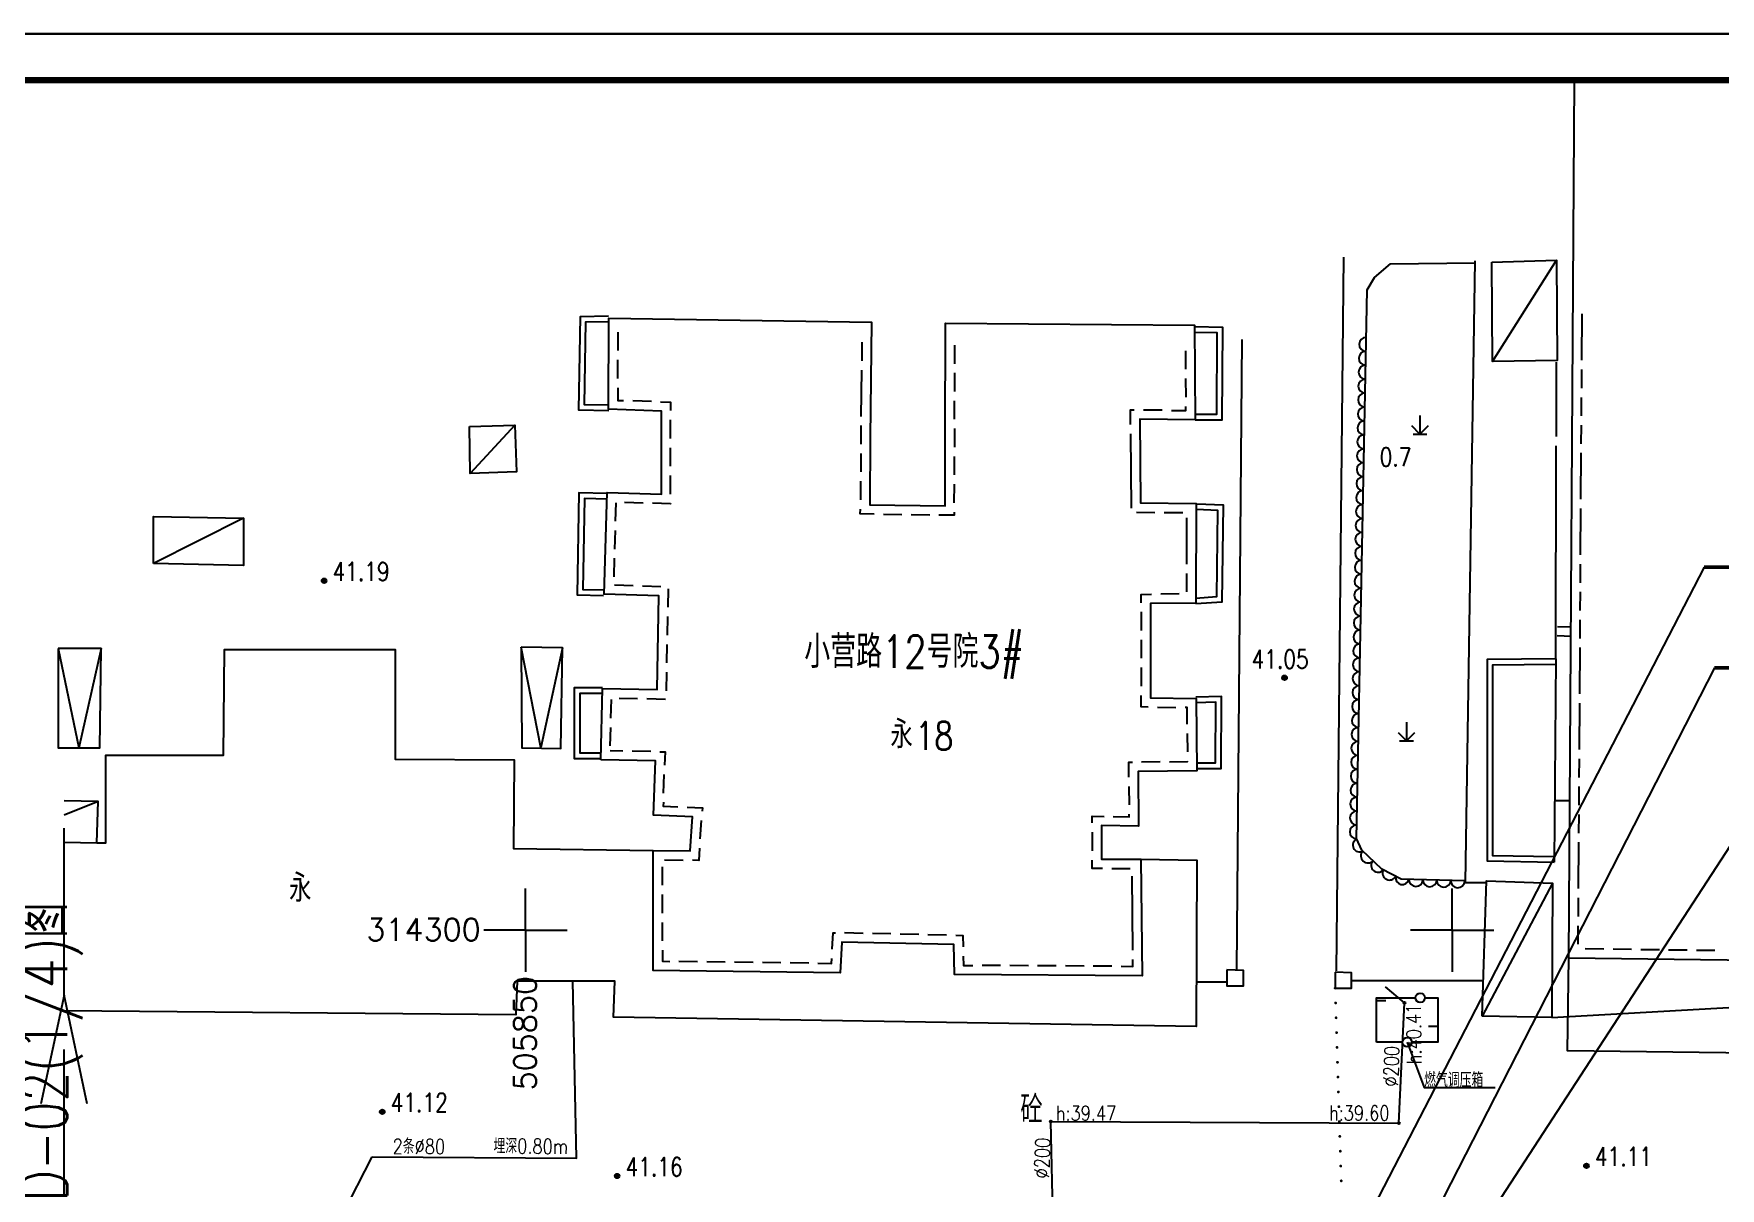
# Model space of a CAD drawing. Header units: inches. Extents: x 505347 to 508499, y 312634 to 313316.
# Drawn here: x 505427.2 to 505518.2, y 312747.7 to 312809.9 of the extents above; entities that cross this region are included whole.
import ezdxf
from ezdxf.enums import TextEntityAlignment as Align
from ezdxf.lldxf.tags import DXFTag

# ---------------------------------------------------------------- set-up
doc = ezdxf.new("R2010")
doc.units = ezdxf.units.IN
doc.header["$LTSCALE"] = 0.5
doc.header["$MEASUREMENT"] = 0
for name, color, linetype in [('3_RDCAD', 4, 'Continuous'), ('BJ0', 7, 'Continuous'), ('BJ02', 7, 'Continuous'), ('BJ04', 7, 'Continuous'), ('BJ08', 7, 'Continuous'), ('BJ09', 7, 'Continuous'), ('BJ10', 7, 'Continuous'), ('BZ', 2, 'Continuous'), ('各家需求标注', 6, 'Continuous'), ('底图', 7, 'Continuous'), ('燃气注记', 6, 'Continuous'), ('燃气管线', 6, 'Continuous'), ('燃气高程表', 6, 'Continuous'), ('电信规划位置', 1, 'Continuous'), ('电力注记', 1, 'Continuous'), ('电力管线', 1, 'Continuous')]:
    doc.layers.add(name, color=color, linetype=linetype)
doc.styles.add('HZ', font='simplex.shx', dxfattribs={"bigfont": 'hztxt'})
doc.styles.get("Standard").update_dxf_attribs({"font": 'txt.shx', "bigfont": 'hztxt.shx'})
doc.styles.add('单线宋体', font='txt.shx', dxfattribs={"width": 0.75, "bigfont": 'hztxt.shx'})
doc.styles.add('粗宋', font='', dxfattribs={"width": 0.75})
doc.styles.get('粗宋').set_extended_font_data('SimSun')
tags = doc.linetypes.add('DL', pattern='A,15,-4.925,[130,ltypeshp.shx,S=0.5,R=330,X=-0.15,Y=0.433],0,[130,ltypeshp.shx,S=0.4,R=90,X=0,Y=0],-0.15,[130,ltypeshp.shx,S=0.5,R=150,X=0,Y=-0.433],-4.925,15', length=40).pattern_tags.tags
tags[32:33] = [DXFTag(74, 4), DXFTag(75, 0), DXFTag(340, '0'), DXFTag(46, 1.0), DXFTag(50, 0.0), DXFTag(44, 0.0), DXFTag(45, 0.0)]
tags[30:31] = [DXFTag(74, 4), DXFTag(75, 0), DXFTag(340, '0'), DXFTag(46, 1.0), DXFTag(50, 0.0), DXFTag(44, 0.0), DXFTag(45, 0.0)]
tags[4:5] = [DXFTag(74, 4), DXFTag(75, 0), DXFTag(340, '0'), DXFTag(46, 1.0), DXFTag(50, 0.0), DXFTag(44, 0.0), DXFTag(45, 0.0)]
tags = doc.linetypes.add('TRQZ', pattern='A,15,[130,ltypeshp.shx,S=0.6,R=0,X=0,Y=0],-2.5,[133,ltypeshp.shx,S=0.05,R=0,X=0,Y=0],-2.5,[130,ltypeshp.shx,S=0.6,R=0,X=0,Y=0],15', length=35).pattern_tags.tags
tags[28:29] = [DXFTag(74, 4), DXFTag(75, 0), DXFTag(340, '0'), DXFTag(46, 1.0), DXFTag(50, 0.0), DXFTag(44, 0.0), DXFTag(45, 0.0)]

# ---------------------------------------------------------------- blocks, each defined once
blk = doc.blocks.new('2162')
for p, q in [((-0.5, 0), (-0.5, 1.5)), ((0.5, 0), (0.5, 1.5))]:
    blk.add_line(p, q)
blk = doc.blocks.new('953')
for p, q in [((0, 2), (0, 0)), ((0, 0), (-0.87, 0.87)), ((-0.75, 0), (0.75, 0)), ((0.87, 0.87), (0, 0))]:
    blk.add_line(p, q)
blk = doc.blocks.new('831')
for radius in [0.25, 0.15, 0.05]:
    blk.add_circle((0, 0), radius)
blk = doc.blocks.new('53214')
blk.add_circle((0, 0), 0.1)
for tag in ['路号', '线号', '点号']:
    blk.add_attdef(tag, (0, 0), '', height=0.00001)
blk = doc.blocks.new('111111')
for p, q in [((518331.076, 303651.061), (518751.076, 303651.061)), ((518751.076, 303651.061), (518331.076, 303651.061))]:
    blk.add_line(p, q)
at = {"const_width": 0.35}
blk.add_lwpolyline([(518343.576, 303648.561), (518748.576, 303648.561), (518748.576, 303505.111), (518343.576, 303505.111)], close=True, dxfattribs=at)
blk = doc.blocks.new('A$C23F021E1')
at = {"color": 255}
blk.add_wipeout([(0, 6.569), (20.762, 6.569), (20.762, 0), (0, 0)], dxfattribs=at).dxf.layer = 'BZ'
at = {"layer": 'BZ', "color": 0, "const_width": 0.2}
blk.add_lwpolyline([(0, 3.285), (20.762, 3.285)], dxfattribs=at)
at = {"layer": 'BZ', "style": '粗宋', "width": 0.75, "flags": 8}
for tag, p in [('X=', (10.365, 3.712)), ('Y=', (10.426, 0.898))]:
    blk.add_attdef(tag, text='', height=2, dxfattribs=at).set_placement(p, align=Align.CENTER)
blk = doc.blocks.new('A$C463E76B2')
at = {"color": 255}
blk.add_wipeout([(0, 3.692), (18.176, 3.692), (18.176, 0), (0, 0)], dxfattribs=at).dxf.layer = 'BZ'
at = {"layer": 'BZ', "color": 0, "const_width": 0.2}
blk.add_lwpolyline([(0, 0.407), (18.176, 0.407)], dxfattribs=at)
at = {"layer": 'BZ', "style": '粗宋', "width": 0.75, "flags": 8}
blk.add_attdef('X=', text='', height=2, dxfattribs=at).set_placement((9.088, 0.834), align=Align.CENTER)
blk = doc.blocks.new('M9502')
at = {"linetype": 'Continuous'}
for p, q in [((4.125, 1.25), (2.5, 0)), ((7.5, 0), (5.875, 1.25)), ((14.125, 1.25), (12.5, 0)), ((17.5, 0), (15.875, 1.25)), ((2.5, 0), (0, 0)), ((2.5, 0), (4.125, -1.25)), ((6.6875, 0), (3.3125, 0)), ((5.875, -1.25), (7.5, 0)), ((12.5, 0), (7.5, 0)), ((12.5, 0), (14.125, -1.25)), ((16.6875, 0), (13.3125, 0)), ((15.875, -1.25), (17.5, 0)), ((20, 0), (17.5, 0))]:
    blk.add_line(p, q, dxfattribs=at)

msp = doc.modelspace()

# ---------------------------------------------------------------- linework, layer by layer
msp.add_line((505519.195, 312766.913), (505504.27, 312744.011))
at = {"layer": 'BJ0'}
for p, q in [((505453.696, 312761.59, 82.3), (505453.696, 312763.84, 82.3)), ((505503.696, 312761.59, 82.3), (505503.696, 312763.84, 82.3)), ((505453.696, 312761.59, 82.3), (505451.446, 312761.59, 82.3)), ((505453.696, 312761.59, 82.3), (505453.696, 312759.34, 82.3)), ((505453.696, 312761.59, 82.3), (505455.946, 312761.59, 82.3)), ((505503.696, 312761.59, 82.3), (505501.446, 312761.59, 82.3)), ((505503.696, 312761.59, 82.3), (505503.696, 312759.34, 82.3)), ((505503.696, 312761.59, 82.3), (505505.946, 312761.59, 82.3))]:
    msp.add_line(p, q, dxfattribs=at)
at = {"layer": 'BJ02', "linetype": 'Continuous'}
for p, q in [((505450.681, 312788.768, 82.3), (505450.681, 312788.768, 82.3)), ((505472.272, 312784.545, 82.3), (505472.272, 312784.545, 82.3)), ((505433.629, 312781.366, 82.3), (505433.629, 312781.366, 82.3)), ((505457.76, 312770.791, 82.3), (505457.76, 312770.791, 82.3)), ((505509.993, 312760.093, 82.3), (505509.993, 312760.093, 82.3)), ((505505.325, 312756.949, 82.3), (505505.325, 312756.949, 82.3)), ((505509.928, 312755.093, 82.3), (505509.928, 312755.093, 82.3))]:
    msp.add_line(p, q, dxfattribs=at)
at = {"layer": 'BJ02', "linetype": 'Continuous', "elevation": 82.3}
for points in [[(505556.264, 312807.449), (505556.098, 312776.996), (505556.003, 312759.496), (505555.503, 312759.502), (505509.993, 312760.093), (505510.29, 312807.449)], [(505428.806, 312766.34), (505430.579, 312766.309), (505431.055, 312766.309), (505431.055, 312771.042), (505437.406, 312771.043), (505437.47, 312776.728), (505446.678, 312776.729), (505446.678, 312770.821), (505453.092, 312770.79), (505453.06, 312765.994), (505460.585, 312765.899)], [(505430.579, 312766.309), (505430.642, 312768.532), (505428.806, 312768.576)], [(505486.908, 312765.426), (505489.925, 312765.363), (505489.893, 312756.407), (505458.457, 312756.91), (505458.521, 312758.848), (505453.25, 312758.847), (505453.186, 312757.037), (505428.806, 312757.236)], [(505555.503, 312759.502), (505555.439, 312754.503), (505509.928, 312755.093), (505509.993, 312760.093)], [(505499.624, 312755.549), (505499.624, 312757.949), (505501.724, 312757.949)], [(505499.624, 312757.799), (505500.124, 312757.799)], [(505502.224, 312757.949), (505502.924, 312757.949), (505502.924, 312755.549), (505501.524, 312755.549)], [(505502.924, 312756.399), (505502.424, 312756.399)], [(505501.024, 312755.549), (505499.624, 312755.549)], [(505501.274, 312755.549), (505502.184, 312753.112), (505506.025, 312753.112)]]:
    msp.add_lwpolyline(points, dxfattribs=at)
at = {"layer": 'BJ02', "linetype": 'Continuous', "elevation": 82.3, "flags": 128}
for points in [[(505504.914, 312797.695), (505504.404, 312764.158), (505505.547, 312764.158)], [(505505.867, 312792.265), (505509.328, 312797.727)], [(505510.696, 312792.336), (505510.711, 312794.836)], [(505458.175, 312794.708), (505456.651, 312794.676), (505456.555, 312789.658), (505458.206, 312789.626)], [(505458.181, 312794.408), (505456.945, 312794.382), (505456.861, 312789.952), (505458.212, 312789.926)], [(505489.831, 312789.12), (505491.292, 312789.12), (505491.324, 312794.106), (505489.8, 312794.138)], [(505458.695, 312792.857), (505458.701, 312793.857)], [(505471.857, 312793.309), (505471.848, 312792.309)], [(505476.862, 312792.15), (505476.865, 312793.15)], [(505489.831, 312789.42), (505490.994, 312789.42), (505491.022, 312793.812), (505489.794, 312793.838)], [(505458.685, 312791.357), (505458.691, 312792.357)], [(505489.308, 312792.847), (505489.314, 312791.847)], [(505509.319, 312788.226), (505509.327, 312792.226)], [(505471.818, 312789.309), (505471.843, 312791.809)], [(505476.857, 312790.65), (505476.86, 312791.65)], [(505489.317, 312791.347), (505489.324, 312790.347)], [(505510.686, 312790.836), (505510.693, 312791.836)], [(505458.682, 312790.857), (505458.677, 312790.173), (505458.993, 312790.163)], [(505510.677, 312789.336), (505510.683, 312790.336)], [(505460.492, 312790.112), (505459.493, 312790.146)], [(505460.992, 312790.096), (505461.532, 312790.077), (505461.532, 312789.618)], [(505476.852, 312789.15), (505476.855, 312790.15)], [(505486.349, 312788.863), (505486.344, 312789.656), (505486.55, 312789.654)], [(505488.05, 312789.639), (505487.05, 312789.649)], [(505488.55, 312789.633), (505489.328, 312789.625), (505489.327, 312789.847)], [(505461.532, 312788.118), (505461.532, 312789.118)], [(505471.804, 312787.809), (505471.807, 312788.172), (505471.813, 312788.809)], [(505476.85, 312788.65), (505476.848, 312788.1), (505476.847, 312787.65)], [(505510.667, 312787.836), (505510.674, 312788.836)], [(505461.532, 312786.618), (505461.532, 312787.618)], [(505486.352, 312788.363), (505486.38, 312784.363)], [(505509.295, 312776.227), (505509.318, 312787.726)], [(505471.799, 312787.309), (505471.789, 312786.309)], [(505476.842, 312786.15), (505476.845, 312787.15)], [(505486.363, 312786.863), (505486.37, 312785.863)], [(505510.649, 312784.836), (505510.664, 312787.336)], [(505461.532, 312785.118), (505461.532, 312786.118)], [(505471.784, 312785.809), (505471.775, 312784.809)], [(505458.11, 312785.147), (505456.586, 312785.179), (505456.49, 312779.684), (505457.919, 312779.652)], [(505458.104, 312784.847), (505456.881, 312784.873), (505456.795, 312779.977), (505457.926, 312779.952)], [(505476.837, 312784.65), (505476.84, 312785.65)], [(505458.565, 312783.652), (505458.594, 312784.652)], [(505459.052, 312784.68), (505460.051, 312784.648)], [(505461.532, 312784.618), (505461.532, 312784.599), (505460.551, 312784.631)], [(505472.511, 312784.041), (505471.767, 312784.053), (505471.77, 312784.309)], [(505473.011, 312784.033), (505474.011, 312784.018)], [(505474.511, 312784.01), (505475.51, 312783.995)], [(505476.835, 312784.15), (505476.834, 312783.974), (505476.01, 312783.987)], [(505486.665, 312784.143), (505487.665, 312784.133)], [(505488.165, 312784.128), (505489.165, 312784.117)], [(505489.842, 312779.509), (505490.994, 312779.587), (505491.051, 312784.227), (505489.913, 312784.278)], [(505489.862, 312779.21), (505491.291, 312779.306), (505491.355, 312784.514), (505489.926, 312784.578)], [(505510.63, 312781.836), (505510.645, 312784.336)], [(505438.487, 312783.812), (505433.629, 312781.366)], [(505458.522, 312782.153), (505458.551, 312783.152)], [(505489.375, 312781.342), (505489.39, 312783.842)], [(505458.478, 312780.654), (505458.507, 312781.653)], [(505510.62, 312780.336), (505510.627, 312781.336)], [(505489.372, 312780.842), (505489.366, 312779.843)], [(505459.511, 312780.166), (505458.511, 312780.198)], [(505461.01, 312780.118), (505460.01, 312780.15)], [(505461.392, 312779.009), (505461.411, 312780.008)], [(505486.917, 312779.259), (505486.917, 312779.703), (505487.472, 312779.711)], [(505488.972, 312779.73), (505487.972, 312779.717)], [(505510.611, 312778.836), (505510.617, 312779.836)], [(505461.364, 312777.509), (505461.383, 312778.509)], [(505486.917, 312778.759), (505486.917, 312777.759)], [(505510.601, 312777.336), (505510.608, 312778.336)], [(505428.484, 312776.791), (505429.595, 312771.423)], [(505430.802, 312776.791), (505429.595, 312771.423)], [(505455.696, 312776.825), (505454.521, 312771.457), (505453.474, 312776.857)], [(505461.335, 312776.009), (505461.354, 312777.009)], [(505486.917, 312777.259), (505486.917, 312776.259)], [(505510.583, 312774.336), (505510.598, 312776.836)], [(505486.917, 312775.759), (505486.917, 312774.759)], [(505509.295, 312776.227), (505505.58, 312776.195), (505505.579, 312765.333), (505509.199, 312765.27)], [(505509.298, 312775.927), (505505.88, 312775.898), (505505.879, 312765.628), (505509.204, 312765.57)], [(505509.295, 312776.227), (505509.199, 312765.27)], [(505461.307, 312774.509), (505461.326, 312775.509)], [(505457.855, 312774.666), (505456.331, 312774.666), (505456.331, 312770.854), (505457.76, 312770.854)], [(505457.855, 312774.366), (505456.631, 312774.366), (505456.631, 312771.154), (505457.76, 312771.154)], [(505458.315, 312773.029), (505458.34, 312774.029)], [(505458.748, 312774.115), (505459.748, 312774.094)], [(505460.248, 312774.083), (505461.248, 312774.062)], [(505487.294, 312773.631), (505486.917, 312773.635), (505486.917, 312774.259)], [(505489.894, 312770.318), (505491.227, 312770.318), (505491.259, 312774.192), (505489.862, 312774.161)], [(505489.894, 312770.618), (505490.929, 312770.618), (505490.956, 312773.885), (505489.869, 312773.861)], [(505487.794, 312773.624), (505488.794, 312773.611)], [(505489.405, 312772.708), (505489.398, 312773.603), (505489.294, 312773.605)], [(505510.564, 312771.336), (505510.579, 312773.836)], [(505458.278, 312771.53), (505458.303, 312772.53)], [(505489.409, 312772.208), (505489.417, 312771.208)], [(505458.272, 312771.28), (505458.956, 312771.265)], [(505460.456, 312771.233), (505459.456, 312771.254)], [(505460.956, 312771.222), (505461.229, 312771.216), (505461.205, 312770.49)], [(505486.253, 312769.852), (505486.245, 312770.653), (505486.443, 312770.655)], [(505487.943, 312770.67), (505486.943, 312770.66)], [(505488.443, 312770.676), (505489.421, 312770.686), (505489.421, 312770.708)], [(505510.554, 312769.836), (505510.561, 312770.836)], [(505461.156, 312768.991), (505461.189, 312769.99)], [(505486.259, 312769.352), (505486.27, 312768.352)], [(505510.545, 312768.336), (505510.551, 312769.336)], [(505461.14, 312768.491), (505461.133, 312768.282), (505461.923, 312768.246)], [(505510.057, 312768.573), (505509.231, 312768.573)], [(505462.423, 312768.224), (505463.247, 312768.186), (505463.235, 312768.012)], [(505463.132, 312766.516), (505463.201, 312767.513)], [(505484.281, 312767.378), (505484.281, 312767.744), (505484.915, 312767.734)], [(505485.415, 312767.726), (505486.276, 312767.713), (505486.275, 312767.852)], [(505510.535, 312766.836), (505510.542, 312767.836)], [(505484.281, 312766.878), (505484.281, 312765.878)], [(505463.097, 312766.017), (505463.052, 312765.361), (505462.71, 312765.366)], [(505510.517, 312763.836), (505510.532, 312766.336)], [(505461.085, 312764.016), (505461.085, 312765.016)], [(505461.21, 312765.389), (505462.21, 312765.374)], [(505484.829, 312764.926), (505484.281, 312764.926), (505484.281, 312765.378)], [(505485.329, 312764.926), (505486.329, 312764.926)], [(505486.417, 312764.51), (505486.457, 312760.51)], [(505461.085, 312762.516), (505461.085, 312763.516)], [(505510.507, 312762.336), (505510.513, 312763.336)], [(505461.085, 312761.016), (505461.085, 312762.016)], [(505470.255, 312760.57), (505470.307, 312761.456), (505470.419, 312761.454)], [(505471.919, 312761.422), (505470.919, 312761.443)], [(505473.419, 312761.391), (505472.419, 312761.412)], [(505474.918, 312761.36), (505473.919, 312761.381)], [(505476.418, 312761.328), (505475.418, 312761.349)], [(505476.918, 312761.318), (505477.302, 312761.31), (505477.314, 312760.694)], [(505510.498, 312760.837), (505510.504, 312761.836)], [(505461.085, 312760.516), (505461.085, 312759.914), (505461.483, 312759.909)], [(505511.879, 312760.569), (505510.879, 312760.582)], [(505513.378, 312760.549), (505512.378, 312760.562)], [(505514.878, 312760.53), (505513.878, 312760.543)], [(505516.378, 312760.51), (505515.378, 312760.523)], [(505517.878, 312760.491), (505516.878, 312760.504)], [(505462.982, 312759.89), (505461.983, 312759.903)], [(505464.482, 312759.871), (505463.482, 312759.884)], [(505465.982, 312759.853), (505464.982, 312759.865)], [(505467.482, 312759.834), (505466.482, 312759.846)], [(505468.982, 312759.815), (505467.982, 312759.828)], [(505469.482, 312759.809), (505470.211, 312759.8), (505470.226, 312760.071)], [(505477.323, 312760.194), (505477.333, 312759.697), (505477.836, 312759.694)], [(505479.335, 312759.685), (505478.335, 312759.691)], [(505480.835, 312759.676), (505479.835, 312759.682)], [(505482.335, 312759.666), (505481.335, 312759.673)], [(505483.835, 312759.657), (505482.835, 312759.663)], [(505485.335, 312759.648), (505484.335, 312759.654)], [(505485.835, 312759.645), (505486.466, 312759.641), (505486.462, 312760.01)], [(505491.512, 312758.789), (505489.893, 312758.789)], [(505498.276, 312758.884), (505505.293, 312758.886)]]:
    msp.add_lwpolyline(points, dxfattribs=at)
at = {"layer": 'BJ02', "linetype": 'Continuous', "elevation": 82.3}
for points in [[(505505.835, 312797.632), (505509.328, 312797.727), (505509.359, 312792.328), (505505.867, 312792.265)], [(505457.76, 312770.791), (505457.855, 312774.634), (505460.808, 312774.571), (505460.904, 312779.621), (505457.951, 312779.716), (505458.11, 312785.211), (505461.032, 312785.116), (505461.032, 312789.594), (505458.174, 312789.69), (505458.206, 312794.613), (505472.368, 312794.391), (505472.307, 312788.167), (505472.272, 312784.545), (505476.336, 312784.482), (505476.348, 312788.102), (505476.369, 312794.328), (505489.8, 312794.233), (505489.831, 312789.12), (505486.847, 312789.151), (505486.878, 312784.641), (505489.895, 312784.61), (505489.862, 312779.242), (505487.417, 312779.21), (505487.417, 312774.129), (505489.894, 312774.097), (505489.925, 312770.191), (505486.75, 312770.158), (505486.782, 312767.205), (505484.781, 312767.236), (505484.781, 312765.426), (505486.908, 312765.426), (505486.971, 312759.138), (505476.842, 312759.2), (505476.811, 312760.82), (505470.778, 312760.946), (505470.682, 312759.294), (505460.585, 312759.42), (505460.585, 312765.899), (505462.586, 312765.868), (505462.713, 312767.71), (505460.617, 312767.805), (505460.713, 312770.727)], [(505450.681, 312788.768), (505453.125, 312788.832), (505453.22, 312786.322), (505450.712, 312786.227)], [(505433.629, 312781.366), (505433.629, 312783.907), (505438.487, 312783.812), (505438.487, 312781.271)], [(505505.325, 312756.949), (505505.547, 312764.253), (505509.104, 312764.127), (505509.072, 312756.886)]]:
    msp.add_lwpolyline(points, close=True, dxfattribs=at)
at = {"layer": 'BJ02', "elevation": 82.3}
for points in [[(505453.125, 312788.832), (505450.712, 312786.227)], [(505430.642, 312768.532), (505428.806, 312767.804)], [(505509.104, 312764.127), (505505.325, 312756.949)], [(505509.072, 312756.886), (505555.503, 312759.502)]]:
    msp.add_lwpolyline(points, dxfattribs=at)
at = {"layer": 'BJ02', "linetype": 'Continuous', "elevation": 82.3, "flags": 128}
for points in [[(505428.484, 312776.791), (505428.484, 312771.423), (505430.738, 312771.423), (505430.802, 312776.791)], [(505453.474, 312776.857), (505453.505, 312771.425), (505455.601, 312771.394), (505455.696, 312776.825)], [(505491.544, 312759.456), (505491.544, 312758.598), (505492.433, 312758.598), (505492.433, 312759.424)], [(505497.387, 312759.329), (505497.386, 312758.472), (505498.276, 312758.472), (505498.276, 312759.298)]]:
    msp.add_lwpolyline(points, close=True, dxfattribs=at)
at = {"layer": 'BJ02', "linetype": 'Continuous'}
for centre in [(505501.974, 312757.949, 82.3), (505501.274, 312755.549, 82.3)]:
    msp.add_circle(centre, 0.25, dxfattribs=at)
at = {"layer": 'BJ04', "linetype": 'Continuous', "elevation": 82.3, "flags": 128}
for points in [[(505497.45, 312759.402), (505497.845, 312797.9)], [(505492.084, 312759.456), (505492.365, 312793.454)]]:
    msp.add_lwpolyline(points, dxfattribs=at)
at = {"layer": 'BJ04', "linetype": 'Continuous', "const_width": 0.075, "elevation": 82.3}
for points in [[(505497.385, 312758.506, 1), (505497.387, 312758.431, 1)], [(505497.41, 312757.706, 1), (505497.412, 312757.631, 1)], [(505497.435, 312756.906, 1), (505497.437, 312756.831, 1)], [(505497.46, 312756.107, 1), (505497.462, 312756.032, 1)], [(505497.485, 312755.307, 1), (505497.487, 312755.232, 1)], [(505497.51, 312754.508, 1), (505497.512, 312754.433, 1)], [(505497.535, 312753.708, 1), (505497.537, 312753.633, 1)], [(505497.56, 312752.908, 1), (505497.562, 312752.833, 1)], [(505497.585, 312752.109, 1), (505497.587, 312752.034, 1)], [(505497.61, 312751.309, 1), (505497.612, 312751.234, 1)], [(505497.635, 312750.509, 1), (505497.637, 312750.434, 1)], [(505497.66, 312749.71, 1), (505497.662, 312749.635, 1)], [(505497.685, 312748.91, 1), (505497.687, 312748.835, 1)], [(505497.71, 312748.111, 1), (505497.712, 312748.036, 1)]]:
    msp.add_lwpolyline(points, format="xyb", close=True, dxfattribs=at)
at = {"layer": 'BJ08', "linetype": 'Continuous', "elevation": 82.3, "flags": 128}
msp.add_lwpolyline([(505504.373, 312764.253), (505500.943, 312764.348), (505499.895, 312764.888), (505498.816, 312765.904), (505498.53, 312766.539), (505499.104, 312796.139), (505499.516, 312796.806), (505500.374, 312797.536), (505504.914, 312797.6)], dxfattribs=at)
at = {"layer": 'BJ08', "linetype": 'Continuous'}
for centre, radius, start, end in [((505499.053, 312793.194, 82.3), 0.376, 89.88907, 267.88907), ((505499.024, 312791.691, 82.3), 0.376, 89.88907, 267.88907), ((505499.038, 312792.442, 82.3), 0.376, 89.88907, 267.88907), ((505499.009, 312790.939, 82.3), 0.376, 89.88907, 267.88907), ((505498.995, 312790.188, 82.3), 0.376, 89.88907, 267.88907), ((505498.98, 312789.436, 82.3), 0.376, 89.88907, 267.88907), ((505498.966, 312788.685, 82.3), 0.376, 89.88907, 267.88907), ((505498.936, 312787.182, 82.3), 0.376, 89.88907, 267.88907), ((505498.951, 312787.933, 82.3), 0.376, 89.88907, 267.88907), ((505498.922, 312786.43, 82.3), 0.376, 89.88907, 267.88907), ((505498.907, 312785.679, 82.3), 0.376, 89.88907, 267.88907), ((505498.893, 312784.927, 82.3), 0.376, 89.88907, 267.88907), ((505498.878, 312784.176, 82.3), 0.376, 89.88907, 267.88907), ((505498.849, 312782.673, 82.3), 0.376, 89.88907, 267.88907), ((505498.864, 312783.424, 82.3), 0.376, 89.88907, 267.88907), ((505498.834, 312781.921, 82.3), 0.376, 89.88907, 267.88907), ((505498.82, 312781.17, 82.3), 0.376, 89.88907, 267.88907), ((505498.805, 312780.418, 82.3), 0.376, 89.88907, 267.88907), ((505498.791, 312779.666, 82.3), 0.376, 89.88907, 267.88907), ((505498.762, 312778.163, 82.3), 0.376, 89.88907, 267.88907), ((505498.776, 312778.915, 82.3), 0.376, 89.88907, 267.88907), ((505498.747, 312777.412, 82.3), 0.376, 89.88907, 267.88907), ((505498.732, 312776.66, 82.3), 0.376, 89.88907, 267.88907), ((505498.718, 312775.909, 82.3), 0.376, 89.88907, 267.88907), ((505498.689, 312774.406, 82.3), 0.376, 89.88907, 267.88907), ((505498.703, 312775.157, 82.3), 0.376, 89.88907, 267.88907), ((505498.674, 312773.654, 82.3), 0.376, 89.88907, 267.88907), ((505498.66, 312772.903, 82.3), 0.376, 89.88907, 267.88907), ((505498.645, 312772.151, 82.3), 0.376, 89.88907, 267.88907), ((505498.63, 312771.4, 82.3), 0.376, 89.88907, 267.88907), ((505498.601, 312769.897, 82.3), 0.376, 89.88907, 267.88907), ((505498.616, 312770.648, 82.3), 0.376, 89.88907, 267.88907), ((505498.587, 312769.145, 82.3), 0.376, 89.88907, 267.88907), ((505498.572, 312768.394, 82.3), 0.376, 89.88907, 267.88907), ((505498.558, 312767.642, 82.3), 0.376, 89.88907, 267.88907), ((505498.548, 312766.892, 82.3), 0.375, 90.66524, 268.66524), ((505498.712, 312766.186, 82.3), 0.373, 117.56416, 295.56416), ((505499.151, 312765.597, 82.3), 0.376, 137.72246, 315.72246), ((505499.706, 312765.093, 82.3), 0.374, 139.84046, 317.84046), ((505500.321, 312764.675, 82.3), 0.376, 153.73943, 331.73943), ((505501.011, 312764.423, 82.3), 0.367, 168.27101, 346.27101), ((505501.743, 312764.332, 82.3), 0.376, 179.4135, 357.4135), ((505502.494, 312764.311, 82.3), 0.376, 179.4135, 357.4135), ((505503.246, 312764.29, 82.3), 0.376, 179.4135, 357.4135), ((505503.997, 312764.263, 82.3), 0.376, 178.4135, 358.4135)]:
    msp.add_arc(centre, radius, start, end, dxfattribs=at)
at = {"layer": '燃气管线', "linetype": 'TRQZ'}
for p, q in [((505501.126, 312757.68, 82.3), (505500.095, 312758.536, 82.3)), ((505500.826, 312751.18, 82.3), (505501.126, 312757.68, 82.3)), ((505482.226, 312743.05, 82.3), (505482.046, 312751.27, 82.3)), ((505482.046, 312751.27, 82.3), (505500.826, 312751.18, 82.3))]:
    msp.add_line(p, q, dxfattribs=at)
for p in [(505501.126, 312757.68, 82.3), (505500.826, 312751.18, 82.3)]:
    msp.add_point(p, dxfattribs=at)
at = {"layer": '燃气管线', "linetype": 'TRQZ', "ltscale": 0.5}
msp.add_point((505482.046, 312751.27, 82.3), dxfattribs=at)
at = {"layer": '电力管线', "linetype": 'DL', "elevation": 82.3}
for points in [[(505445.432, 312749.372), (505456.461, 312749.296), (505456.255, 312758.847)], [(505428.806, 312743.182), (505442.231, 312743.118), (505445.432, 312749.372)]]:
    msp.add_lwpolyline(points, dxfattribs=at)

# ---------------------------------------------------------------- block references
msp.add_blockref('111111', (-12917.139, 9158.888, 82.3))
at = {"layer": '3_RDCAD', "xscale": 3.603068985627033, "zscale": 3.603068985593794, "rotation": 270}
msp.add_blockref('M9502', (505428.806, 312767.088, 82.3), dxfattribs=at)
at = {"layer": 'BJ02', "linetype": 'Continuous', "xscale": 0.500000000000036, "yscale": 0.5, "zscale": 0.5, "rotation": 88.00000000000301}
msp.add_blockref('2162', (505510.121, 312777.688, 82.3), dxfattribs=at)
at = {"layer": 'BJ08', "linetype": 'Continuous', "xscale": 0.5, "yscale": 0.5, "zscale": 0.5}
for p in [(505442.837, 312780.445, 123.49), (505494.657, 312775.209, 123.35), (505445.977, 312751.795, 123.42), (505458.647, 312748.334, 123.46), (505510.944, 312748.883, 123.41)]:
    msp.add_blockref('831', p, dxfattribs=at)
at = {"layer": 'BJ09', "linetype": 'Continuous', "xscale": 0.5, "yscale": 0.5, "zscale": 0.5}
for p in [(505501.961, 312788.358, 82.3), (505501.229, 312771.811, 82.3)]:
    msp.add_blockref('953', p, dxfattribs=at)
at = {"layer": '燃气高程表'}
ref = msp.add_blockref('53214', (505501.126, 312757.68, 82.3), dxfattribs=dict(at, xscale=0.5, yscale=0.5, zscale=0.5))
ref.add_attrib('路号', '97-5008', (505501.126, 312757.68, 53296.3), dxfattribs={"layer": '0', "height": 0.000005})
ref.add_attrib('线号', '1', (505501.126, 312757.68, 53296.3), dxfattribs={"layer": '0', "height": 0.000005})
ref.add_attrib('点号', '19', (505501.126, 312757.68, 53296.3), dxfattribs={"layer": '0', "height": 0.000005})
ref = msp.add_blockref('53214', (505482.046, 312751.27, 82.3), dxfattribs=dict(at, xscale=0.5, yscale=0.5, zscale=0.5))
ref.add_attrib('路号', '97-5008', (505482.046, 312751.27, 53296.3), dxfattribs={"layer": '0', "height": 0.000005})
ref.add_attrib('线号', '1', (505482.046, 312751.27, 53296.3), dxfattribs={"layer": '0', "height": 0.000005})
ref.add_attrib('点号', '19', (505482.046, 312751.27, 53296.3), dxfattribs={"layer": '0', "height": 0.000005})
ref = msp.add_blockref('53214', (505500.826, 312751.18, 82.3), dxfattribs=dict(at, xscale=0.5, yscale=0.5, zscale=0.5))
ref.add_attrib('路号', '97-5008', (505500.826, 312751.18, 53296.3), dxfattribs={"layer": '0', "height": 0.000005})
ref.add_attrib('线号', '1', (505500.826, 312751.18, 53296.3), dxfattribs={"layer": '0', "height": 0.000005})
ref.add_attrib('点号', '19', (505500.826, 312751.18, 53296.3), dxfattribs={"layer": '0', "height": 0.000005})

# ---------------------------------------------------------------- texts
at = {"layer": 'BJ0'}
msp.add_text('314300', height=1.2, dxfattribs=at).set_placement((505448.202, 312761.626, 82.3), align=Align.MIDDLE_CENTER)
msp.add_text('505850', height=1.2, rotation=90, dxfattribs=at).set_placement((505453.681, 312756.037, 82.3), align=Align.MIDDLE_CENTER)
at = {"layer": 'BJ02', "linetype": 'Continuous', "style": 'HZ', "width": 0.8}
msp.add_text('燃气调压箱', height=0.8, dxfattribs=at).set_placement((505502.184, 312753.112, 82.3))
at = {"layer": 'BJ08', "linetype": 'Continuous', "width": 0.8}
msp.add_text('0.7', height=1, dxfattribs=at).set_placement((505500.643, 312787.116, 82.3), align=Align.MIDDLE)
for s, p in [('41.19', (505443.287, 312780.445, 82.3)), ('41.05', (505492.871, 312775.717, 82.3)), ('41.12', (505446.427, 312751.795, 82.3)), ('41.16', (505459.097, 312748.334, 82.3)), ('41.11', (505511.394, 312748.883, 82.3))]:
    msp.add_text(s, height=1, dxfattribs=at).set_placement(p)
at = {"layer": 'BJ10', "linetype": 'Continuous', "style": 'HZ', "width": 0.8}
for s, height, p in [('小营路12号院3#', 1.75, (505468.741, 312775.743, 82.3)), ('永', 1.5, (505473.394, 312771.408, 82.3)), ('18', 1.5, (505474.724, 312771.331, 82.3)), ('永', 1.5, (505440.949, 312763.121, 82.3)), ('砼', 1.5, (505480.403, 312751.177, 82.3))]:
    msp.add_text(s, height=height, dxfattribs=at).set_placement(p)
at = {"layer": '底图', "color": 0, "linetype": 'Continuous', "style": '单线宋体', "width": 0.75}
msp.add_text('接ZTSJ0-8-12-B0102-0015(115)S-GD-02(1/4)图', height=2.5, rotation=90.0133, dxfattribs=at).set_placement((505427.731, 312730.293, 63.28), align=Align.MIDDLE_CENTER)
at = {"layer": '燃气注记', "style": 'HZ', "width": 0.8}
for p in [(505500.419, 312754.257, 82.3), (505481.581, 312749.301, 82.3)]:
    msp.add_text('%%c200', height=0.8, rotation=88.23696, dxfattribs=at).set_placement(p, align=Align.MIDDLE)
at = {"layer": '燃气高程表', "style": 'HZ', "width": 0.8}
msp.add_text('h:40.41', height=0.8, rotation=90.70042, dxfattribs=at).set_placement((505502.046, 312754.371, 82.3))
for s, p in [('h:39.47', (505482.313, 312751.32, 82.3)), ('h:39.60', (505497.053, 312751.33, 82.3))]:
    msp.add_text(s, height=0.8, dxfattribs=at).set_placement(p)
at = {"layer": '电力注记', "style": 'HZ', "width": 0.8}
for s, p in [('2条%%C80', (505446.531, 312749.542, 82.3)), ('埋深0.80m', (505451.972, 312749.556, 82.3))]:
    msp.add_text(s, height=0.8, rotation=359.59181, dxfattribs=at).set_placement(p)

# ---------------------------------------------------------------- next in the draw order: block references
at = {"layer": '各家需求标注', "color": 1, "linetype": 'Continuous'}
ref = msp.add_blockref('A$C463E76B2', (505517.287, 312780.775), dxfattribs=at)
ref.add_attrib('X=', '北信#9现状人孔', dxfattribs={"layer": 'BZ', "color": 3, "height": 2, "style": '粗宋', "width": 0.75, "flags": 8}).set_placement((505526.375, 312781.609), align=Align.CENTER)
at = {"layer": '电信规划位置', "linetype": 'Continuous'}
ref = msp.add_blockref('A$C23F021E1', (505517.843, 312772.465), dxfattribs=at)
ref.add_attrib('X=', 'L=9.5m ', dxfattribs={"layer": 'BZ', "color": 0, "height": 2, "style": '粗宋', "width": 0.75, "flags": 8}).set_placement((505528.209, 312776.176), align=Align.CENTER)
ref.add_attrib('Y=', '1孔φ50/42硅芯管', dxfattribs={"layer": 'BZ', "color": 0, "height": 2, "style": '粗宋', "width": 0.65, "flags": 8}).set_placement((505528.269, 312773.363), align=Align.CENTER)

# ---------------------------------------------------------------- next in the draw order: linework, layer by layer
for p, q in [((505517.287, 312781.182), (505496.225, 312740.45, 82.3)), ((505517.843, 312775.749), (505500.566, 312741.973, 82.3))]:
    msp.add_line(p, q)

doc.saveas('drawing.dxf')
